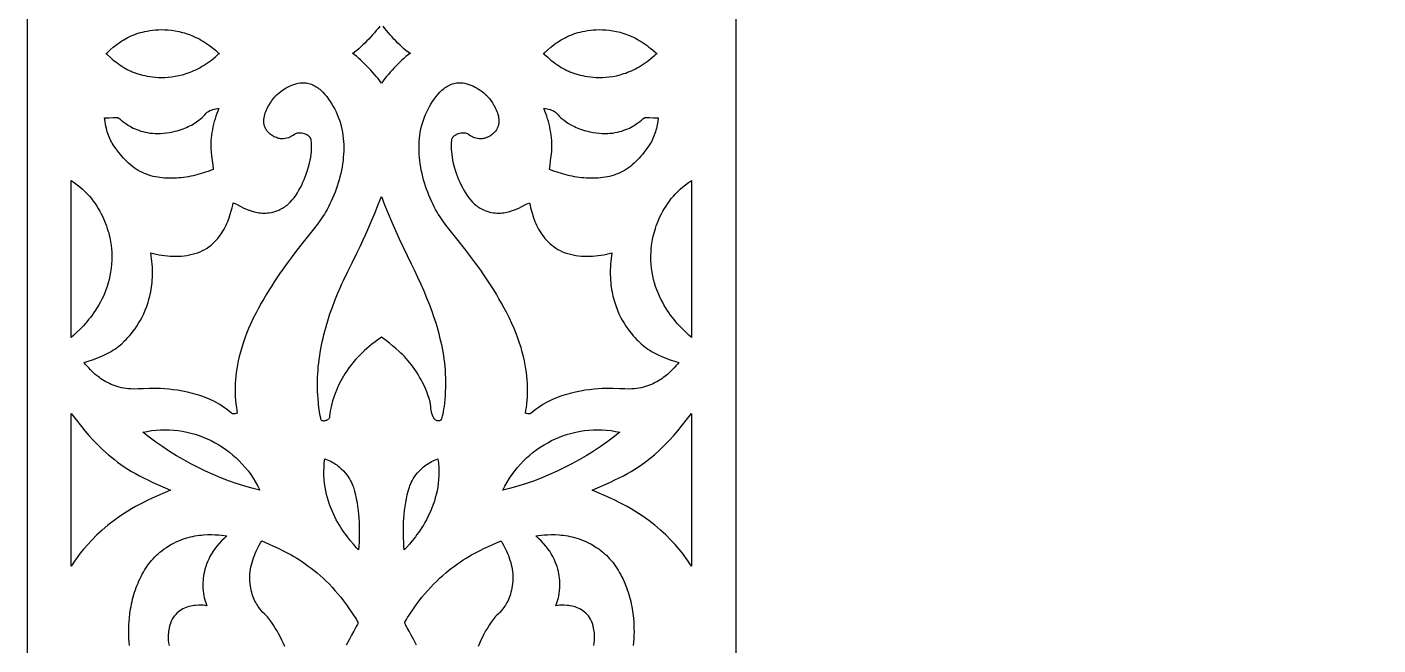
# Model space of a CAD drawing. Extents: x -375 to 375, y -1025 to 1025.
# Drawn here: x -270 to -117.5, y -66.8 to 3 of the extents above; entities that cross this region are included whole.
import ezdxf

# ---------------------------------------------------------------- set-up
doc = ezdxf.new("R2010")
doc.units = 0
doc.layers.add('LAYER_1', color=18, linetype='CONTINUOUS')
doc.layers.add('LAYER_2', color=174, linetype='CONTINUOUS')

msp = doc.modelspace()

# ---------------------------------------------------------------- linework, layer by layer
at = {"layer": 'LAYER_1'}
for points in [[(-230.19, 3.08), (-230.38, 2.83), (-230.58, 2.59), (-230.78, 2.35), (-230.99, 2.11), (-231.2, 1.87), (-231.42, 1.64), (-231.64, 1.42), (-231.86, 1.19), (-232.08, 0.98), (-232.31, 0.76), (-232.55, 0.55), (-232.78, 0.35), (-233.02, 0.14), (-233.27, -0.05)], [(-226.73, -0.05), (-226.98, 0.14), (-227.22, 0.35), (-227.45, 0.55), (-227.69, 0.76), (-227.91, 0.98), (-228.14, 1.19), (-228.36, 1.42), (-228.58, 1.64), (-228.8, 1.87), (-229.01, 2.11), (-229.21, 2.35), (-229.42, 2.59), (-229.62, 2.83), (-229.81, 3.08)], [(-261.12, -0.05), (-260.97, 0.09), (-260.62, 0.41), (-260.26, 0.73), (-259.88, 1.02), (-259.69, 1.16), (-259.49, 1.3), (-259.3, 1.43), (-259.09, 1.56), (-258.89, 1.68), (-258.68, 1.79), (-258.47, 1.9), (-258.26, 2), (-258.14, 2.05), (-257.92, 2.13), (-257.6, 2.25), (-257.19, 2.37), (-256.95, 2.43), (-256.7, 2.49), (-256.42, 2.54), (-256.13, 2.59), (-255.82, 2.63), (-255.5, 2.67), (-255.16, 2.69), (-254.81, 2.7), (-254.44, 2.69), (-254.06, 2.67), (-253.68, 2.63), (-253.28, 2.57), (-252.87, 2.49), (-252.45, 2.39), (-252.24, 2.33), (-252.03, 2.27), (-251.82, 2.19), (-251.6, 2.11), (-251.39, 2.03), (-251.17, 1.93), (-250.95, 1.83), (-250.73, 1.73), (-250.51, 1.61), (-250.29, 1.48), (-250.07, 1.35), (-249.85, 1.21), (-249.63, 1.06), (-249.41, 0.9), (-249.19, 0.74), (-248.96, 0.56), (-248.74, 0.37), (-248.52, 0.18), (-248.3, -0.03), (-248.28, -0.05)], [(-211.72, -0.05), (-211.58, 0.09), (-211.22, 0.41), (-210.86, 0.73), (-210.48, 1.02), (-210.29, 1.16), (-210.09, 1.3), (-209.89, 1.43), (-209.69, 1.56), (-209.48, 1.68), (-209.27, 1.79), (-209.06, 1.9), (-208.85, 2), (-208.73, 2.05), (-208.51, 2.13), (-208.19, 2.25), (-207.78, 2.37), (-207.55, 2.43), (-207.29, 2.49), (-207.02, 2.54), (-206.72, 2.59), (-206.41, 2.64), (-206.09, 2.67), (-205.75, 2.69), (-205.4, 2.7), (-205.03, 2.69), (-204.65, 2.67), (-204.27, 2.64), (-203.87, 2.58), (-203.46, 2.5), (-203.05, 2.4), (-202.84, 2.34), (-202.63, 2.27), (-202.41, 2.2), (-202.2, 2.12), (-201.98, 2.03), (-201.77, 1.94), (-201.55, 1.84), (-201.33, 1.73), (-201.11, 1.61), (-200.89, 1.49), (-200.67, 1.35), (-200.45, 1.21), (-200.23, 1.06), (-200.01, 0.91), (-199.79, 0.74), (-199.57, 0.56), (-199.35, 0.37), (-199.13, 0.18), (-198.91, -0.03), (-198.88, -0.05)], [(-261.12, 0.05), (-260.97, -0.09), (-260.62, -0.41), (-260.26, -0.73), (-259.88, -1.02), (-259.69, -1.16), (-259.49, -1.3), (-259.3, -1.43), (-259.09, -1.56), (-258.89, -1.68), (-258.68, -1.79), (-258.47, -1.9), (-258.26, -2), (-258.14, -2.05), (-257.92, -2.13), (-257.6, -2.25), (-257.19, -2.37), (-256.95, -2.43), (-256.7, -2.49), (-256.42, -2.54), (-256.13, -2.59), (-255.82, -2.63), (-255.5, -2.67), (-255.16, -2.69), (-254.81, -2.7), (-254.44, -2.69), (-254.06, -2.67), (-253.68, -2.63), (-253.28, -2.57), (-252.87, -2.49), (-252.45, -2.39), (-252.24, -2.33), (-252.03, -2.27), (-251.82, -2.19), (-251.6, -2.11), (-251.39, -2.03), (-251.17, -1.93), (-250.95, -1.83), (-250.73, -1.73), (-250.51, -1.61), (-250.29, -1.48), (-250.07, -1.35), (-249.85, -1.21), (-249.63, -1.06), (-249.41, -0.9), (-249.19, -0.74), (-248.96, -0.56), (-248.74, -0.37), (-248.52, -0.18), (-248.3, 0.03), (-248.28, 0.05)], [(-226.73, 0.05), (-226.98, -0.14), (-227.22, -0.35), (-227.45, -0.55), (-227.69, -0.76), (-227.91, -0.98), (-228.14, -1.19), (-228.36, -1.42), (-228.58, -1.64), (-228.8, -1.87), (-229.01, -2.11), (-229.21, -2.35), (-229.42, -2.59), (-229.62, -2.83), (-229.81, -3.08), (-230, -3.33), (-230.19, -3.08), (-230.38, -2.83), (-230.58, -2.59), (-230.78, -2.35), (-230.99, -2.11), (-231.2, -1.87), (-231.42, -1.64), (-231.64, -1.42), (-231.86, -1.19), (-232.08, -0.98), (-232.31, -0.76), (-232.55, -0.55), (-232.78, -0.35), (-233.02, -0.14), (-233.27, 0.05)], [(-211.72, 0.05), (-211.58, -0.09), (-211.22, -0.41), (-210.86, -0.73), (-210.48, -1.02), (-210.29, -1.16), (-210.09, -1.3), (-209.89, -1.43), (-209.69, -1.56), (-209.48, -1.68), (-209.27, -1.79), (-209.06, -1.9), (-208.85, -2), (-208.73, -2.05), (-208.51, -2.13), (-208.19, -2.25), (-207.78, -2.37), (-207.55, -2.43), (-207.29, -2.49), (-207.02, -2.54), (-206.72, -2.59), (-206.41, -2.64), (-206.09, -2.67), (-205.75, -2.69), (-205.4, -2.7), (-205.03, -2.69), (-204.65, -2.67), (-204.27, -2.64), (-203.87, -2.58), (-203.46, -2.5), (-203.05, -2.4), (-202.84, -2.34), (-202.63, -2.27), (-202.41, -2.2), (-202.2, -2.12), (-201.98, -2.03), (-201.77, -1.94), (-201.55, -1.84), (-201.33, -1.73), (-201.11, -1.61), (-200.89, -1.49), (-200.67, -1.35), (-200.45, -1.21), (-200.23, -1.06), (-200.01, -0.91), (-199.79, -0.74), (-199.57, -0.56), (-199.35, -0.37), (-199.13, -0.18), (-198.91, 0.03), (-198.88, 0.05)], [(-258.43, -66.87), (-258.47, -66.48), (-258.49, -66.09), (-258.51, -65.71), (-258.52, -65.32), (-258.51, -64.93), (-258.5, -64.55), (-258.48, -64.16), (-258.45, -63.78), (-258.39, -63.25), (-258.35, -62.99), (-258.31, -62.72), (-258.26, -62.45), (-258.2, -62.18), (-258.14, -61.91), (-258.08, -61.65), (-258.01, -61.38), (-257.93, -61.11), (-257.85, -60.85), (-257.76, -60.59), (-257.67, -60.33), (-257.57, -60.07), (-257.47, -59.81), (-257.36, -59.56), (-257.24, -59.31), (-257.12, -59.06), (-256.99, -58.82), (-256.86, -58.58), (-256.72, -58.35), (-256.57, -58.12), (-256.42, -57.9), (-256.27, -57.68), (-256.11, -57.47), (-255.94, -57.26), (-255.76, -57.06), (-255.58, -56.87), (-255.4, -56.68), (-255.2, -56.5), (-255.01, -56.33), (-254.8, -56.17), (-254.53, -55.96), (-254.25, -55.78), (-253.98, -55.6), (-253.7, -55.44), (-253.43, -55.3), (-253.16, -55.16), (-252.88, -55.04), (-252.61, -54.93), (-252.34, -54.83), (-252.08, -54.74), (-251.81, -54.67), (-251.55, -54.6), (-251.29, -54.54), (-251.04, -54.49), (-250.78, -54.45), (-250.54, -54.41), (-250.29, -54.39), (-250.06, -54.37), (-249.59, -54.34), (-249.16, -54.34), (-248.75, -54.36), (-248.37, -54.38), (-248.02, -54.42), (-247.43, -54.49), (-247.75, -54.78), (-248.05, -55.06), (-248.32, -55.35), (-248.57, -55.65), (-248.79, -55.94), (-249, -56.23), (-249.18, -56.53), (-249.35, -56.82), (-249.49, -57.11), (-249.62, -57.4), (-249.73, -57.68), (-249.83, -57.96), (-249.91, -58.24), (-249.98, -58.51), (-250.03, -58.77), (-250.08, -59.03), (-250.11, -59.27), (-250.13, -59.51), (-250.14, -59.74), (-250.15, -59.96), (-250.15, -60.17), (-250.14, -60.36), (-250.12, -60.71), (-250.08, -61.01), (-250.04, -61.24), (-249.99, -61.49), (-249.93, -61.71), (-249.86, -61.93), (-249.71, -62.37), (-249.92, -62.35), (-250.12, -62.33), (-250.36, -62.32), (-250.65, -62.32), (-250.97, -62.34), (-251.14, -62.36), (-251.32, -62.39), (-251.5, -62.42), (-251.68, -62.46), (-251.86, -62.51), (-252.04, -62.58), (-252.22, -62.65), (-252.4, -62.73), (-252.58, -62.83), (-252.75, -62.94), (-252.91, -63.06), (-253.07, -63.2), (-253.22, -63.35), (-253.37, -63.52), (-253.5, -63.7), (-253.62, -63.9), (-253.72, -64.13), (-253.82, -64.37), (-253.9, -64.63), (-253.96, -64.91), (-253.99, -65.09), (-254.02, -65.27), (-254.04, -65.44), (-254.05, -65.61), (-254.06, -65.78), (-254.06, -65.95), (-254.05, -66.26), (-254.02, -66.57), (-253.97, -66.86)], [(-206.03, -66.86), (-205.98, -66.57), (-205.95, -66.26), (-205.94, -65.95), (-205.94, -65.78), (-205.95, -65.61), (-205.96, -65.44), (-205.98, -65.27), (-206.01, -65.09), (-206.04, -64.91), (-206.1, -64.63), (-206.18, -64.37), (-206.27, -64.13), (-206.38, -63.9), (-206.5, -63.7), (-206.63, -63.52), (-206.78, -63.35), (-206.93, -63.2), (-207.09, -63.06), (-207.25, -62.94), (-207.42, -62.83), (-207.6, -62.73), (-207.78, -62.65), (-207.96, -62.58), (-208.14, -62.51), (-208.32, -62.46), (-208.5, -62.42), (-208.68, -62.39), (-208.86, -62.36), (-209.03, -62.34), (-209.35, -62.32), (-209.64, -62.32), (-209.88, -62.33), (-210.08, -62.35), (-210.29, -62.37), (-210.14, -61.93), (-210.07, -61.71), (-210.01, -61.49), (-209.95, -61.24), (-209.92, -61.01), (-209.88, -60.71), (-209.86, -60.36), (-209.85, -60.17), (-209.85, -59.96), (-209.86, -59.74), (-209.87, -59.51), (-209.89, -59.27), (-209.92, -59.03), (-209.97, -58.77), (-210.02, -58.51), (-210.09, -58.24), (-210.17, -57.96), (-210.27, -57.68), (-210.38, -57.4), (-210.51, -57.11), (-210.65, -56.82), (-210.82, -56.53), (-211, -56.23), (-211.2, -55.94), (-211.43, -55.65), (-211.68, -55.35), (-211.95, -55.06), (-212.25, -54.78), (-212.57, -54.49), (-211.98, -54.42), (-211.63, -54.38), (-211.25, -54.36), (-210.84, -54.34), (-210.4, -54.34), (-209.94, -54.37), (-209.71, -54.39), (-209.46, -54.41), (-209.22, -54.45), (-208.96, -54.49), (-208.71, -54.54), (-208.45, -54.6), (-208.19, -54.67), (-207.92, -54.74), (-207.66, -54.83), (-207.39, -54.93), (-207.11, -55.04), (-206.84, -55.16), (-206.57, -55.3), (-206.29, -55.44), (-206.02, -55.6), (-205.75, -55.78), (-205.47, -55.96), (-205.2, -56.17), (-204.99, -56.33), (-204.8, -56.5), (-204.6, -56.68), (-204.42, -56.87), (-204.24, -57.06), (-204.06, -57.26), (-203.89, -57.47), (-203.73, -57.68), (-203.58, -57.9), (-203.42, -58.12), (-203.28, -58.35), (-203.14, -58.58), (-203.01, -58.82), (-202.88, -59.06), (-202.76, -59.31), (-202.64, -59.56), (-202.53, -59.81), (-202.43, -60.07), (-202.33, -60.33), (-202.24, -60.59), (-202.15, -60.85), (-202.07, -61.11), (-201.99, -61.38), (-201.92, -61.65), (-201.85, -61.91), (-201.79, -62.18), (-201.74, -62.45), (-201.69, -62.72), (-201.65, -62.99), (-201.61, -63.25), (-201.55, -63.78), (-201.52, -64.16), (-201.5, -64.55), (-201.49, -64.93), (-201.48, -65.32), (-201.49, -65.71), (-201.51, -66.09), (-201.53, -66.48), (-201.57, -66.87)], [(-240.91, -66.99), (-241.06, -66.63), (-241.22, -66.27), (-241.4, -65.92), (-241.58, -65.58), (-241.77, -65.23), (-241.97, -64.9), (-242.17, -64.57), (-242.39, -64.25), (-242.61, -63.93), (-242.85, -63.62), (-242.89, -63.59), (-242.97, -63.52), (-243.21, -63.3), (-243.37, -63.14), (-243.54, -62.95), (-243.72, -62.73), (-243.91, -62.47), (-244, -62.33), (-244.09, -62.18), (-244.18, -62.02), (-244.27, -61.85), (-244.35, -61.67), (-244.43, -61.48), (-244.5, -61.28), (-244.57, -61.08), (-244.63, -60.86), (-244.69, -60.63), (-244.74, -60.39), (-244.78, -60.14), (-244.81, -59.88), (-244.83, -59.61), (-244.84, -59.33), (-244.84, -59.04), (-244.83, -58.78), (-244.8, -58.52), (-244.77, -58.25), (-244.72, -57.99), (-244.66, -57.74), (-244.6, -57.48), (-244.52, -57.22), (-244.44, -56.97), (-244.34, -56.72), (-244.24, -56.47), (-244.13, -56.23), (-244.02, -55.99), (-243.9, -55.75), (-243.78, -55.52), (-243.65, -55.29), (-243.51, -55.06), (-242.66, -55.42), (-242.17, -55.64), (-241.64, -55.88), (-241.08, -56.16), (-240.49, -56.47), (-240.19, -56.64), (-239.88, -56.82), (-239.56, -57.01), (-239.24, -57.21), (-238.92, -57.43), (-238.59, -57.65), (-238.26, -57.89), (-237.93, -58.14), (-237.59, -58.4), (-237.26, -58.67), (-236.92, -58.96), (-236.58, -59.27), (-236.24, -59.59), (-235.91, -59.92), (-235.57, -60.27), (-235.24, -60.64), (-234.91, -61.02), (-234.58, -61.42), (-234.26, -61.83), (-233.93, -62.27), (-233.62, -62.71), (-233.36, -63.1), (-233.14, -63.43), (-232.96, -63.72), (-232.82, -63.95), (-232.72, -64.13), (-232.66, -64.24), (-232.64, -64.3), (-232.65, -64.35), (-232.67, -64.42), (-232.71, -64.51), (-232.77, -64.62), (-232.92, -64.89), (-233.12, -65.25), (-233.36, -65.69), (-233.65, -66.21), (-233.96, -66.82)], [(-226.04, -66.82), (-226.35, -66.21), (-226.63, -65.69), (-226.88, -65.25), (-227.08, -64.89), (-227.23, -64.62), (-227.29, -64.51), (-227.32, -64.42), (-227.35, -64.35), (-227.36, -64.3), (-227.34, -64.24), (-227.28, -64.13), (-227.18, -63.95), (-227.04, -63.72), (-226.86, -63.43), (-226.64, -63.1), (-226.38, -62.71), (-226.07, -62.27), (-225.74, -61.83), (-225.42, -61.42), (-225.09, -61.02), (-224.76, -60.64), (-224.43, -60.27), (-224.09, -59.92), (-223.75, -59.59), (-223.42, -59.27), (-223.08, -58.96), (-222.74, -58.67), (-222.41, -58.4), (-222.07, -58.14), (-221.74, -57.89), (-221.41, -57.65), (-221.08, -57.43), (-220.76, -57.21), (-220.44, -57.01), (-220.12, -56.82), (-219.81, -56.64), (-219.51, -56.47), (-218.92, -56.16), (-218.36, -55.88), (-217.83, -55.64), (-217.34, -55.42), (-216.49, -55.06), (-216.35, -55.29), (-216.22, -55.52), (-216.1, -55.75), (-215.98, -55.99), (-215.86, -56.23), (-215.76, -56.47), (-215.66, -56.72), (-215.56, -56.97), (-215.48, -57.22), (-215.4, -57.48), (-215.34, -57.74), (-215.28, -57.99), (-215.23, -58.25), (-215.2, -58.52), (-215.17, -58.78), (-215.16, -59.04), (-215.16, -59.33), (-215.17, -59.61), (-215.19, -59.88), (-215.22, -60.14), (-215.26, -60.39), (-215.31, -60.63), (-215.37, -60.86), (-215.43, -61.08), (-215.5, -61.28), (-215.57, -61.48), (-215.65, -61.67), (-215.73, -61.85), (-215.82, -62.02), (-215.91, -62.18), (-216, -62.33), (-216.09, -62.47), (-216.28, -62.73), (-216.46, -62.95), (-216.63, -63.14), (-216.79, -63.3), (-217.03, -63.52), (-217.11, -63.59), (-217.15, -63.62), (-217.39, -63.93), (-217.61, -64.25), (-217.83, -64.57), (-218.03, -64.9), (-218.23, -65.23), (-218.42, -65.58), (-218.6, -65.92), (-218.78, -66.27), (-218.94, -66.63), (-219.09, -66.99)]]:
    msp.add_lwpolyline(points, dxfattribs=at)
for points in [[(-246.73, -40.7), (-246.79, -40.69), (-246.84, -40.67), (-246.91, -40.62), (-247.13, -40.44), (-247.48, -40.17), (-247.7, -40.01), (-247.96, -39.84), (-248.24, -39.65), (-248.57, -39.47), (-248.93, -39.28), (-249.33, -39.09), (-249.77, -38.9), (-250.25, -38.72), (-250.5, -38.63), (-250.76, -38.55), (-251.04, -38.47), (-251.33, -38.39), (-251.9, -38.25), (-252.46, -38.13), (-253, -38.04), (-253.51, -37.97), (-254.01, -37.91), (-254.49, -37.88), (-254.94, -37.85), (-255.37, -37.84), (-255.78, -37.84), (-256.17, -37.84), (-256.87, -37.87), (-257.48, -37.89), (-257.99, -37.9), (-258.27, -37.89), (-258.55, -37.87), (-258.82, -37.84), (-259.08, -37.8), (-259.33, -37.75), (-259.58, -37.69), (-259.81, -37.62), (-260.05, -37.54), (-260.27, -37.46), (-260.49, -37.37), (-260.7, -37.28), (-260.9, -37.17), (-261.1, -37.07), (-261.29, -36.96), (-261.48, -36.84), (-261.65, -36.73), (-261.82, -36.61), (-261.98, -36.49), (-262.29, -36.24), (-262.57, -35.99), (-262.82, -35.74), (-263.04, -35.51), (-263.24, -35.28), (-263.42, -35.07), (-263.56, -34.89), (-263.08, -34.74), (-262.6, -34.59), (-262.12, -34.42), (-261.65, -34.23), (-261.41, -34.12), (-261.18, -34.01), (-260.96, -33.9), (-260.73, -33.78), (-260.51, -33.66), (-260.3, -33.52), (-260.09, -33.39), (-259.88, -33.24), (-259.77, -33.16), (-259.58, -33.01), (-259.31, -32.78), (-258.98, -32.47), (-258.8, -32.29), (-258.62, -32.09), (-258.42, -31.87), (-258.22, -31.63), (-258.01, -31.37), (-257.81, -31.09), (-257.6, -30.79), (-257.4, -30.47), (-257.2, -30.13), (-257.01, -29.77), (-256.82, -29.39), (-256.65, -28.98), (-256.49, -28.56), (-256.34, -28.12), (-256.27, -27.89), (-256.2, -27.65), (-256.14, -27.41), (-256.09, -27.17), (-256.04, -26.92), (-255.99, -26.66), (-255.95, -26.4), (-255.92, -26.13), (-255.89, -25.86), (-255.87, -25.58), (-255.85, -25.3), (-255.84, -25.01), (-255.84, -24.72), (-255.84, -24.42), (-255.85, -24.12), (-255.87, -23.81), (-255.9, -23.49), (-255.93, -23.17), (-255.97, -22.84), (-256.02, -22.51), (-255.72, -22.59), (-255.41, -22.66), (-255.1, -22.72), (-254.79, -22.77), (-254.48, -22.82), (-254.16, -22.85), (-253.85, -22.88), (-253.53, -22.9), (-253.21, -22.9), (-252.9, -22.9), (-252.58, -22.88), (-252.27, -22.85), (-251.96, -22.81), (-251.65, -22.75), (-251.35, -22.68), (-251.05, -22.6), (-250.75, -22.5), (-250.46, -22.38), (-250.19, -22.26), (-249.93, -22.12), (-249.68, -21.97), (-249.45, -21.8), (-249.23, -21.64), (-249.02, -21.46), (-248.82, -21.27), (-248.64, -21.08), (-248.47, -20.88), (-248.3, -20.68), (-248.15, -20.47), (-248.01, -20.26), (-247.88, -20.05), (-247.75, -19.83), (-247.64, -19.62), (-247.53, -19.4), (-247.43, -19.19), (-247.34, -18.97), (-247.26, -18.76), (-247.18, -18.56), (-247.05, -18.16), (-246.94, -17.78), (-246.85, -17.43), (-246.78, -17.12), (-246.72, -16.85), (-246.54, -16.93), (-246.34, -17.03), (-245.87, -17.28), (-245.61, -17.41), (-245.32, -17.54), (-245.02, -17.66), (-244.7, -17.78), (-244.36, -17.87), (-244.18, -17.92), (-244, -17.95), (-243.82, -17.98), (-243.63, -18), (-243.44, -18.02), (-243.25, -18.02), (-243.05, -18.02), (-242.85, -18.01), (-242.65, -17.98), (-242.44, -17.95), (-242.24, -17.9), (-242.02, -17.85), (-241.81, -17.77), (-241.59, -17.69), (-241.45, -17.63), (-241.31, -17.55), (-241.17, -17.48), (-241.04, -17.39), (-240.9, -17.3), (-240.78, -17.21), (-240.65, -17.11), (-240.53, -17.01), (-240.41, -16.9), (-240.29, -16.78), (-240.07, -16.54), (-239.86, -16.29), (-239.66, -16.02), (-239.48, -15.74), (-239.3, -15.45), (-239.14, -15.15), (-238.99, -14.85), (-238.85, -14.54), (-238.71, -14.23), (-238.59, -13.93), (-238.48, -13.62), (-238.34, -13.19), (-238.22, -12.78), (-238.12, -12.4), (-238.04, -12.03), (-237.98, -11.7), (-237.94, -11.38), (-237.9, -11.09), (-237.88, -10.83), (-237.87, -10.59), (-237.87, -10.38), (-237.88, -10.2), (-237.89, -10.04), (-237.91, -9.82), (-237.93, -9.71), (-237.95, -9.65), (-237.97, -9.6), (-238.04, -9.5), (-238.12, -9.4), (-238.21, -9.31), (-238.31, -9.24), (-238.43, -9.17), (-238.55, -9.12), (-238.68, -9.07), (-238.82, -9.03), (-238.96, -9.01), (-239.1, -8.99), (-239.24, -8.98), (-239.37, -8.99), (-239.5, -9.01), (-239.63, -9.04), (-239.74, -9.08), (-239.82, -9.13), (-239.97, -9.24), (-240.08, -9.31), (-240.2, -9.38), (-240.34, -9.45), (-240.5, -9.51), (-240.67, -9.57), (-240.86, -9.61), (-241.06, -9.63), (-241.16, -9.63), (-241.27, -9.63), (-241.38, -9.62), (-241.49, -9.6), (-241.61, -9.58), (-241.73, -9.54), (-241.85, -9.5), (-241.97, -9.45), (-242.1, -9.39), (-242.22, -9.32), (-242.34, -9.25), (-242.44, -9.18), (-242.54, -9.11), (-242.63, -9.03), (-242.71, -8.96), (-242.79, -8.88), (-242.86, -8.8), (-242.92, -8.72), (-242.98, -8.63), (-243.04, -8.55), (-243.08, -8.46), (-243.12, -8.37), (-243.16, -8.28), (-243.19, -8.19), (-243.23, -8.01), (-243.26, -7.83), (-243.27, -7.64), (-243.26, -7.45), (-243.24, -7.27), (-243.21, -7.08), (-243.16, -6.9), (-243.1, -6.71), (-243.04, -6.53), (-242.96, -6.36), (-242.88, -6.19), (-242.8, -6.02), (-242.71, -5.86), (-242.53, -5.57), (-242.35, -5.31), (-242.19, -5.09), (-242.06, -4.92), (-241.96, -4.81), (-241.91, -4.75), (-241.73, -4.6), (-241.55, -4.45), (-241.36, -4.3), (-241.16, -4.15), (-240.96, -4.02), (-240.75, -3.89), (-240.53, -3.77), (-240.31, -3.66), (-240.09, -3.56), (-239.87, -3.48), (-239.64, -3.41), (-239.41, -3.36), (-239.18, -3.32), (-238.95, -3.3), (-238.72, -3.3), (-238.49, -3.32), (-238.33, -3.35), (-238.19, -3.38), (-238.04, -3.42), (-237.9, -3.47), (-237.75, -3.53), (-237.62, -3.6), (-237.48, -3.67), (-237.35, -3.76), (-237.22, -3.84), (-237.09, -3.94), (-236.96, -4.04), (-236.84, -4.14), (-236.72, -4.25), (-236.61, -4.37), (-236.38, -4.61), (-236.17, -4.87), (-235.97, -5.14), (-235.77, -5.42), (-235.59, -5.71), (-235.43, -6), (-235.27, -6.3), (-235.12, -6.59), (-234.99, -6.88), (-234.86, -7.2), (-234.73, -7.52), (-234.63, -7.85), (-234.54, -8.19), (-234.46, -8.53), (-234.39, -8.88), (-234.34, -9.22), (-234.3, -9.58), (-234.27, -9.93), (-234.25, -10.29), (-234.25, -10.65), (-234.25, -11.01), (-234.27, -11.37), (-234.3, -11.74), (-234.33, -12.1), (-234.38, -12.47), (-234.44, -12.83), (-234.51, -13.19), (-234.59, -13.55), (-234.67, -13.91), (-234.77, -14.27), (-234.87, -14.62), (-234.98, -14.97), (-235.1, -15.32), (-235.23, -15.66), (-235.36, -16), (-235.5, -16.34), (-235.65, -16.67), (-235.8, -16.99), (-235.96, -17.31), (-236.12, -17.62), (-236.29, -17.92), (-236.42, -18.13), (-236.56, -18.35), (-236.71, -18.57), (-236.87, -18.8), (-237.22, -19.28), (-237.62, -19.79), (-238.52, -20.92), (-239.53, -22.21), (-240.08, -22.92), (-240.63, -23.67), (-241.21, -24.47), (-241.5, -24.89), (-241.79, -25.33), (-242.09, -25.77), (-242.38, -26.23), (-242.68, -26.71), (-242.97, -27.19), (-243.27, -27.7), (-243.57, -28.21), (-243.86, -28.75), (-244.15, -29.3), (-244.46, -29.89), (-244.73, -30.48), (-244.99, -31.05), (-245.22, -31.62), (-245.42, -32.16), (-245.61, -32.7), (-245.77, -33.22), (-245.91, -33.73), (-246.04, -34.22), (-246.15, -34.7), (-246.24, -35.16), (-246.31, -35.61), (-246.38, -36.04), (-246.43, -36.45), (-246.46, -36.85), (-246.49, -37.23), (-246.5, -37.59), (-246.51, -37.93), (-246.51, -38.26), (-246.5, -38.57), (-246.49, -38.85), (-246.47, -39.12), (-246.42, -39.59), (-246.37, -39.98), (-246.32, -40.29), (-246.27, -40.62), (-246.39, -40.66), (-246.52, -40.69), (-246.66, -40.7)], [(-213.47, -40.69), (-213.61, -40.66), (-213.73, -40.62), (-213.68, -40.29), (-213.63, -39.98), (-213.57, -39.59), (-213.53, -39.12), (-213.51, -38.85), (-213.5, -38.57), (-213.49, -38.26), (-213.49, -37.93), (-213.5, -37.59), (-213.51, -37.23), (-213.54, -36.85), (-213.57, -36.45), (-213.62, -36.04), (-213.68, -35.61), (-213.76, -35.16), (-213.85, -34.7), (-213.96, -34.22), (-214.09, -33.73), (-214.23, -33.22), (-214.39, -32.7), (-214.58, -32.16), (-214.78, -31.62), (-215.01, -31.05), (-215.27, -30.48), (-215.54, -29.89), (-215.85, -29.3), (-216.14, -28.75), (-216.43, -28.21), (-216.73, -27.7), (-217.02, -27.19), (-217.32, -26.71), (-217.62, -26.23), (-217.91, -25.77), (-218.21, -25.33), (-218.5, -24.89), (-218.79, -24.47), (-219.36, -23.67), (-219.92, -22.92), (-220.47, -22.21), (-221.48, -20.92), (-222.38, -19.79), (-222.78, -19.28), (-223.13, -18.8), (-223.29, -18.57), (-223.44, -18.35), (-223.58, -18.13), (-223.71, -17.92), (-223.88, -17.62), (-224.04, -17.31), (-224.2, -16.99), (-224.35, -16.67), (-224.5, -16.34), (-224.64, -16), (-224.77, -15.66), (-224.9, -15.32), (-225.02, -14.97), (-225.13, -14.62), (-225.23, -14.27), (-225.33, -13.91), (-225.41, -13.55), (-225.49, -13.19), (-225.56, -12.83), (-225.62, -12.47), (-225.66, -12.1), (-225.7, -11.74), (-225.73, -11.37), (-225.75, -11.01), (-225.75, -10.65), (-225.75, -10.29), (-225.73, -9.93), (-225.7, -9.58), (-225.66, -9.22), (-225.61, -8.88), (-225.54, -8.53), (-225.46, -8.19), (-225.37, -7.85), (-225.26, -7.52), (-225.14, -7.2), (-225.01, -6.88), (-224.88, -6.59), (-224.73, -6.3), (-224.57, -6), (-224.41, -5.71), (-224.23, -5.42), (-224.03, -5.14), (-223.83, -4.87), (-223.62, -4.61), (-223.39, -4.37), (-223.28, -4.25), (-223.16, -4.14), (-223.04, -4.04), (-222.91, -3.94), (-222.78, -3.84), (-222.65, -3.76), (-222.52, -3.67), (-222.38, -3.6), (-222.25, -3.53), (-222.1, -3.47), (-221.96, -3.42), (-221.81, -3.38), (-221.66, -3.35), (-221.51, -3.32), (-221.28, -3.3), (-221.05, -3.3), (-220.82, -3.32), (-220.59, -3.36), (-220.36, -3.41), (-220.13, -3.48), (-219.91, -3.56), (-219.69, -3.66), (-219.47, -3.77), (-219.25, -3.89), (-219.04, -4.02), (-218.84, -4.15), (-218.64, -4.3), (-218.45, -4.45), (-218.27, -4.6), (-218.09, -4.75), (-218.04, -4.81), (-217.94, -4.92), (-217.81, -5.09), (-217.65, -5.31), (-217.47, -5.57), (-217.29, -5.86), (-217.2, -6.02), (-217.12, -6.19), (-217.04, -6.36), (-216.96, -6.53), (-216.9, -6.71), (-216.84, -6.9), (-216.79, -7.08), (-216.76, -7.27), (-216.74, -7.45), (-216.73, -7.64), (-216.74, -7.83), (-216.77, -8.01), (-216.81, -8.19), (-216.84, -8.28), (-216.88, -8.37), (-216.92, -8.46), (-216.96, -8.55), (-217.02, -8.63), (-217.07, -8.72), (-217.14, -8.8), (-217.21, -8.88), (-217.29, -8.96), (-217.37, -9.03), (-217.46, -9.11), (-217.56, -9.18), (-217.66, -9.25), (-217.77, -9.32), (-217.9, -9.39), (-218.03, -9.45), (-218.15, -9.5), (-218.27, -9.54), (-218.39, -9.58), (-218.5, -9.6), (-218.62, -9.62), (-218.73, -9.63), (-218.84, -9.63), (-218.94, -9.63), (-219.14, -9.61), (-219.33, -9.57), (-219.5, -9.51), (-219.66, -9.45), (-219.8, -9.38), (-219.92, -9.31), (-220.03, -9.24), (-220.18, -9.13), (-220.25, -9.08), (-220.37, -9.04), (-220.5, -9.01), (-220.63, -8.99), (-220.76, -8.98), (-220.9, -8.99), (-221.04, -9.01), (-221.18, -9.03), (-221.32, -9.07), (-221.45, -9.12), (-221.57, -9.17), (-221.69, -9.24), (-221.79, -9.31), (-221.88, -9.4), (-221.96, -9.5), (-222.02, -9.6), (-222.05, -9.65), (-222.07, -9.71), (-222.09, -9.82), (-222.11, -10.04), (-222.12, -10.2), (-222.13, -10.38), (-222.13, -10.59), (-222.12, -10.83), (-222.1, -11.09), (-222.06, -11.38), (-222.02, -11.7), (-221.96, -12.03), (-221.88, -12.4), (-221.78, -12.78), (-221.66, -13.19), (-221.52, -13.62), (-221.41, -13.93), (-221.29, -14.23), (-221.15, -14.54), (-221.01, -14.85), (-220.86, -15.15), (-220.7, -15.45), (-220.52, -15.74), (-220.33, -16.02), (-220.14, -16.29), (-219.93, -16.54), (-219.7, -16.78), (-219.59, -16.9), (-219.47, -17.01), (-219.35, -17.11), (-219.22, -17.21), (-219.1, -17.3), (-218.96, -17.39), (-218.83, -17.48), (-218.69, -17.55), (-218.55, -17.63), (-218.41, -17.69), (-218.19, -17.77), (-217.98, -17.85), (-217.76, -17.9), (-217.56, -17.95), (-217.35, -17.98), (-217.15, -18.01), (-216.95, -18.02), (-216.75, -18.02), (-216.56, -18.02), (-216.37, -18), (-216.18, -17.98), (-216, -17.95), (-215.82, -17.92), (-215.64, -17.87), (-215.3, -17.78), (-214.98, -17.66), (-214.68, -17.54), (-214.39, -17.41), (-214.13, -17.28), (-213.66, -17.03), (-213.46, -16.93), (-213.28, -16.85), (-213.22, -17.12), (-213.15, -17.43), (-213.06, -17.78), (-212.95, -18.16), (-212.82, -18.56), (-212.74, -18.76), (-212.66, -18.97), (-212.57, -19.19), (-212.47, -19.4), (-212.36, -19.62), (-212.25, -19.83), (-212.12, -20.05), (-211.99, -20.26), (-211.85, -20.47), (-211.7, -20.68), (-211.53, -20.88), (-211.36, -21.08), (-211.17, -21.27), (-210.98, -21.46), (-210.77, -21.64), (-210.55, -21.8), (-210.32, -21.97), (-210.07, -22.12), (-209.81, -22.26), (-209.54, -22.38), (-209.25, -22.5), (-208.95, -22.6), (-208.65, -22.68), (-208.35, -22.75), (-208.04, -22.81), (-207.73, -22.85), (-207.42, -22.88), (-207.1, -22.9), (-206.79, -22.9), (-206.47, -22.9), (-206.15, -22.88), (-205.84, -22.85), (-205.52, -22.82), (-205.21, -22.77), (-204.9, -22.72), (-204.59, -22.66), (-204.28, -22.59), (-203.98, -22.51), (-204.03, -22.84), (-204.07, -23.17), (-204.1, -23.49), (-204.13, -23.81), (-204.15, -24.12), (-204.16, -24.42), (-204.16, -24.72), (-204.16, -25.01), (-204.15, -25.3), (-204.13, -25.58), (-204.11, -25.86), (-204.08, -26.13), (-204.05, -26.4), (-204.01, -26.66), (-203.96, -26.92), (-203.91, -27.17), (-203.86, -27.41), (-203.8, -27.65), (-203.73, -27.89), (-203.66, -28.12), (-203.51, -28.56), (-203.35, -28.98), (-203.18, -29.39), (-202.99, -29.77), (-202.8, -30.13), (-202.6, -30.47), (-202.4, -30.79), (-202.19, -31.09), (-201.99, -31.37), (-201.78, -31.63), (-201.58, -31.87), (-201.38, -32.09), (-201.2, -32.29), (-201.01, -32.47), (-200.69, -32.78), (-200.42, -33.01), (-200.22, -33.16), (-200.12, -33.24), (-199.91, -33.39), (-199.7, -33.52), (-199.49, -33.66), (-199.27, -33.78), (-199.04, -33.9), (-198.82, -34.01), (-198.59, -34.12), (-198.35, -34.23), (-197.88, -34.42), (-197.4, -34.59), (-196.92, -34.74), (-196.44, -34.89), (-196.58, -35.07), (-196.76, -35.28), (-196.96, -35.51), (-197.18, -35.74), (-197.43, -35.99), (-197.71, -36.24), (-198.02, -36.49), (-198.18, -36.61), (-198.35, -36.73), (-198.52, -36.84), (-198.71, -36.96), (-198.9, -37.07), (-199.09, -37.17), (-199.3, -37.28), (-199.51, -37.37), (-199.73, -37.46), (-199.95, -37.54), (-200.18, -37.62), (-200.42, -37.69), (-200.67, -37.75), (-200.92, -37.8), (-201.18, -37.84), (-201.45, -37.87), (-201.73, -37.89), (-202.01, -37.9), (-202.52, -37.89), (-203.13, -37.87), (-203.83, -37.84), (-204.22, -37.84), (-204.63, -37.84), (-205.06, -37.85), (-205.51, -37.88), (-205.99, -37.91), (-206.49, -37.97), (-207, -38.04), (-207.54, -38.13), (-208.1, -38.25), (-208.67, -38.39), (-208.96, -38.47), (-209.24, -38.55), (-209.5, -38.63), (-209.75, -38.72), (-210.23, -38.9), (-210.67, -39.09), (-211.07, -39.28), (-211.43, -39.47), (-211.76, -39.65), (-212.04, -39.84), (-212.3, -40.01), (-212.52, -40.17), (-212.87, -40.44), (-213.09, -40.62), (-213.16, -40.67), (-213.21, -40.69), (-213.27, -40.7), (-213.34, -40.7)], [(-253.94, -14.09), (-254.2, -14.08), (-254.47, -14.07), (-254.73, -14.05), (-254.99, -14.01), (-255.25, -13.97), (-255.51, -13.93), (-255.76, -13.87), (-256.01, -13.8), (-256.26, -13.73), (-256.51, -13.64), (-256.75, -13.55), (-256.98, -13.44), (-257.21, -13.33), (-257.45, -13.2), (-257.68, -13.06), (-257.9, -12.91), (-258.11, -12.75), (-258.32, -12.57), (-258.53, -12.4), (-258.72, -12.21), (-258.92, -12.01), (-259.1, -11.81), (-259.28, -11.61), (-259.46, -11.4), (-259.63, -11.18), (-259.96, -10.74), (-260.27, -10.3), (-260.38, -10.13), (-260.48, -9.96), (-260.57, -9.78), (-260.65, -9.6), (-260.73, -9.42), (-260.81, -9.23), (-260.87, -9.04), (-260.94, -8.85), (-260.99, -8.66), (-261.04, -8.46), (-261.13, -8.06), (-261.19, -7.67), (-261.24, -7.27), (-260.97, -7.26), (-260.71, -7.25), (-260.28, -7.23), (-260.09, -7.22), (-259.93, -7.23), (-259.79, -7.24), (-259.73, -7.25), (-259.68, -7.27), (-259.62, -7.31), (-259.52, -7.39), (-259.37, -7.52), (-259.19, -7.67), (-258.96, -7.84), (-258.68, -8.03), (-258.53, -8.13), (-258.37, -8.22), (-258.19, -8.32), (-258.01, -8.41), (-257.81, -8.5), (-257.6, -8.59), (-257.38, -8.67), (-257.15, -8.75), (-256.91, -8.82), (-256.66, -8.88), (-256.4, -8.93), (-256.13, -8.98), (-255.84, -9.01), (-255.55, -9.03), (-255.24, -9.03), (-254.92, -9.03), (-254.6, -9.01), (-254.26, -8.97), (-253.91, -8.92), (-253.55, -8.84), (-253.29, -8.78), (-253.05, -8.72), (-252.82, -8.65), (-252.59, -8.58), (-252.38, -8.5), (-252.18, -8.42), (-251.98, -8.34), (-251.8, -8.25), (-251.45, -8.08), (-251.14, -7.9), (-250.87, -7.72), (-250.62, -7.54), (-250.41, -7.37), (-250.22, -7.21), (-250.07, -7.06), (-249.94, -6.93), (-249.76, -6.73), (-249.67, -6.63), (-249.53, -6.53), (-249.37, -6.45), (-249.21, -6.38), (-249.04, -6.32), (-248.87, -6.27), (-248.69, -6.24), (-248.52, -6.22), (-248.34, -6.21), (-248.46, -6.5), (-248.57, -6.79), (-248.67, -7.08), (-248.77, -7.38), (-248.86, -7.68), (-248.94, -7.99), (-249.01, -8.29), (-249.07, -8.6), (-249.13, -8.91), (-249.17, -9.22), (-249.21, -9.53), (-249.24, -9.84), (-249.25, -10.15), (-249.25, -10.46), (-249.25, -10.77), (-249.23, -11.08), (-249.18, -11.58), (-249.11, -12.08), (-249.04, -12.59), (-248.97, -13.09), (-249.46, -13.27), (-249.96, -13.45), (-250.47, -13.6), (-250.99, -13.74), (-251.26, -13.8), (-251.52, -13.86), (-251.79, -13.91), (-252.06, -13.95), (-252.32, -13.99), (-252.59, -14.03), (-252.86, -14.05), (-253.13, -14.07), (-253.4, -14.09), (-253.67, -14.09)], [(-206.6, -14.09), (-206.87, -14.07), (-207.14, -14.05), (-207.41, -14.03), (-207.68, -13.99), (-207.94, -13.95), (-208.21, -13.91), (-208.48, -13.86), (-208.74, -13.8), (-209.01, -13.74), (-209.53, -13.6), (-210.04, -13.45), (-210.54, -13.27), (-211.03, -13.09), (-210.96, -12.59), (-210.89, -12.08), (-210.82, -11.58), (-210.77, -11.08), (-210.75, -10.77), (-210.74, -10.46), (-210.75, -10.15), (-210.76, -9.84), (-210.79, -9.53), (-210.83, -9.22), (-210.87, -8.91), (-210.93, -8.6), (-210.99, -8.29), (-211.06, -7.99), (-211.14, -7.68), (-211.23, -7.38), (-211.33, -7.08), (-211.43, -6.79), (-211.54, -6.5), (-211.65, -6.21), (-211.48, -6.22), (-211.3, -6.24), (-211.13, -6.27), (-210.96, -6.32), (-210.79, -6.38), (-210.63, -6.45), (-210.47, -6.53), (-210.33, -6.63), (-210.24, -6.73), (-210.06, -6.93), (-209.93, -7.06), (-209.78, -7.21), (-209.59, -7.37), (-209.38, -7.54), (-209.13, -7.72), (-208.86, -7.9), (-208.55, -8.08), (-208.2, -8.25), (-208.02, -8.34), (-207.82, -8.42), (-207.62, -8.5), (-207.41, -8.58), (-207.18, -8.65), (-206.95, -8.72), (-206.71, -8.78), (-206.45, -8.84), (-206.09, -8.92), (-205.74, -8.97), (-205.4, -9.01), (-205.07, -9.03), (-204.76, -9.03), (-204.45, -9.03), (-204.16, -9.01), (-203.87, -8.98), (-203.6, -8.93), (-203.34, -8.88), (-203.09, -8.82), (-202.85, -8.75), (-202.62, -8.67), (-202.4, -8.59), (-202.19, -8.5), (-201.99, -8.41), (-201.81, -8.32), (-201.63, -8.22), (-201.47, -8.13), (-201.32, -8.03), (-201.04, -7.84), (-200.81, -7.67), (-200.62, -7.52), (-200.48, -7.39), (-200.38, -7.31), (-200.32, -7.27), (-200.27, -7.25), (-200.21, -7.24), (-200.07, -7.23), (-199.91, -7.22), (-199.72, -7.23), (-199.29, -7.25), (-199.03, -7.26), (-198.76, -7.27), (-198.81, -7.67), (-198.87, -8.06), (-198.96, -8.46), (-199.01, -8.66), (-199.06, -8.85), (-199.13, -9.04), (-199.19, -9.23), (-199.27, -9.42), (-199.35, -9.6), (-199.43, -9.78), (-199.52, -9.96), (-199.62, -10.13), (-199.73, -10.3), (-200.04, -10.74), (-200.37, -11.18), (-200.54, -11.4), (-200.72, -11.61), (-200.9, -11.81), (-201.08, -12.01), (-201.28, -12.21), (-201.47, -12.4), (-201.68, -12.57), (-201.89, -12.75), (-202.1, -12.91), (-202.32, -13.06), (-202.55, -13.2), (-202.79, -13.33), (-203.02, -13.44), (-203.25, -13.55), (-203.49, -13.64), (-203.74, -13.73), (-203.99, -13.8), (-204.24, -13.87), (-204.49, -13.93), (-204.75, -13.97), (-205.01, -14.01), (-205.27, -14.05), (-205.53, -14.07), (-205.8, -14.08), (-206.06, -14.09), (-206.33, -14.09)], [(-265, -14.34), (-264.66, -14.57), (-264.34, -14.82), (-264.03, -15.07), (-263.74, -15.32), (-263.47, -15.58), (-263.21, -15.85), (-262.96, -16.12), (-262.73, -16.39), (-262.52, -16.67), (-262.32, -16.95), (-262.13, -17.23), (-261.95, -17.52), (-261.78, -17.8), (-261.63, -18.09), (-261.49, -18.37), (-261.36, -18.65), (-261.24, -18.93), (-261.13, -19.21), (-261.03, -19.48), (-260.94, -19.75), (-260.86, -20.01), (-260.78, -20.27), (-260.72, -20.52), (-260.66, -20.77), (-260.61, -21.01), (-260.57, -21.24), (-260.5, -21.67), (-260.46, -22.06), (-260.44, -22.4), (-260.42, -22.88), (-260.43, -23.35), (-260.46, -23.81), (-260.5, -24.25), (-260.56, -24.68), (-260.64, -25.11), (-260.73, -25.52), (-260.84, -25.91), (-260.96, -26.3), (-261.09, -26.68), (-261.23, -27.04), (-261.38, -27.39), (-261.55, -27.73), (-261.72, -28.06), (-261.89, -28.38), (-262.08, -28.69), (-262.26, -28.99), (-262.46, -29.27), (-262.65, -29.54), (-262.85, -29.8), (-263.05, -30.05), (-263.24, -30.29), (-263.44, -30.52), (-263.64, -30.74), (-264.01, -31.14), (-264.37, -31.49), (-264.71, -31.8), (-265, -32.06)], [(-195.29, -31.8), (-195.63, -31.49), (-195.98, -31.14), (-196.36, -30.74), (-196.56, -30.52), (-196.76, -30.29), (-196.95, -30.05), (-197.15, -29.8), (-197.35, -29.54), (-197.54, -29.27), (-197.74, -28.99), (-197.92, -28.69), (-198.11, -28.38), (-198.28, -28.06), (-198.45, -27.73), (-198.62, -27.39), (-198.77, -27.04), (-198.91, -26.68), (-199.04, -26.3), (-199.16, -25.91), (-199.27, -25.52), (-199.36, -25.11), (-199.44, -24.68), (-199.5, -24.25), (-199.54, -23.81), (-199.57, -23.35), (-199.58, -22.88), (-199.56, -22.4), (-199.54, -22.06), (-199.5, -21.67), (-199.43, -21.24), (-199.39, -21.01), (-199.34, -20.77), (-199.28, -20.52), (-199.21, -20.27), (-199.14, -20.01), (-199.06, -19.75), (-198.97, -19.48), (-198.87, -19.21), (-198.76, -18.93), (-198.64, -18.65), (-198.51, -18.37), (-198.37, -18.09), (-198.22, -17.8), (-198.05, -17.52), (-197.87, -17.23), (-197.68, -16.95), (-197.48, -16.67), (-197.27, -16.39), (-197.03, -16.12), (-196.79, -15.85), (-196.53, -15.58), (-196.26, -15.32), (-195.97, -15.07), (-195.66, -14.82), (-195.34, -14.57), (-195, -14.34), (-195, -32.06)], [(-236.55, -41.51), (-236.61, -41.5), (-236.67, -41.48), (-236.72, -41.45), (-236.77, -41.42), (-236.78, -41.4), (-236.8, -41.36), (-236.84, -41.23), (-236.88, -41.03), (-236.93, -40.76), (-236.99, -40.42), (-237.05, -40.01), (-237.1, -39.53), (-237.15, -38.98), (-237.18, -38.58), (-237.2, -38.18), (-237.22, -37.78), (-237.22, -37.38), (-237.21, -36.98), (-237.2, -36.57), (-237.18, -36.17), (-237.15, -35.77), (-237.12, -35.37), (-237.07, -34.96), (-237.02, -34.56), (-236.96, -34.16), (-236.9, -33.76), (-236.83, -33.36), (-236.75, -32.96), (-236.67, -32.56), (-236.58, -32.16), (-236.48, -31.76), (-236.38, -31.37), (-236.28, -30.97), (-236.16, -30.58), (-236.05, -30.19), (-235.8, -29.41), (-235.53, -28.64), (-235.24, -27.89), (-234.94, -27.13), (-234.63, -26.4), (-234.46, -26.02), (-234.27, -25.62), (-233.83, -24.71), (-233.3, -23.66), (-232.72, -22.47), (-232.41, -21.81), (-232.09, -21.12), (-231.75, -20.39), (-231.41, -19.62), (-231.06, -18.81), (-230.71, -17.96), (-230.36, -17.06), (-230, -16.13), (-229.63, -17.1), (-229.24, -18.07), (-228.83, -19.03), (-228.42, -19.98), (-227.99, -20.93), (-227.55, -21.87), (-227.1, -22.81), (-226.64, -23.75), (-226.27, -24.5), (-225.91, -25.26), (-225.56, -26.04), (-225.21, -26.82), (-224.89, -27.6), (-224.57, -28.4), (-224.28, -29.2), (-224.14, -29.6), (-224, -30), (-223.87, -30.41), (-223.75, -30.81), (-223.63, -31.22), (-223.52, -31.63), (-223.42, -32.04), (-223.32, -32.45), (-223.23, -32.86), (-223.15, -33.28), (-223.07, -33.69), (-223, -34.11), (-222.94, -34.52), (-222.89, -34.94), (-222.85, -35.36), (-222.81, -35.78), (-222.79, -36.2), (-222.77, -36.62), (-222.77, -37.18), (-222.77, -37.71), (-222.79, -38.21), (-222.81, -38.68), (-222.84, -39.11), (-222.88, -39.5), (-222.92, -39.87), (-222.97, -40.19), (-223.02, -40.48), (-223.08, -40.74), (-223.13, -40.95), (-223.18, -41.13), (-223.23, -41.28), (-223.27, -41.38), (-223.31, -41.45), (-223.33, -41.47), (-223.34, -41.47), (-223.45, -41.49), (-223.54, -41.5), (-223.63, -41.49), (-223.71, -41.48), (-223.79, -41.45), (-223.86, -41.42), (-223.92, -41.37), (-223.98, -41.32), (-224.04, -41.26), (-224.09, -41.19), (-224.13, -41.11), (-224.17, -41.03), (-224.24, -40.86), (-224.3, -40.67), (-224.34, -40.48), (-224.38, -40.28), (-224.41, -40.09), (-224.43, -39.9), (-224.47, -39.57), (-224.48, -39.44), (-224.5, -39.35), (-224.62, -38.95), (-224.75, -38.57), (-224.88, -38.2), (-225.03, -37.85), (-225.18, -37.5), (-225.34, -37.17), (-225.51, -36.85), (-225.68, -36.54), (-225.86, -36.24), (-226.04, -35.96), (-226.22, -35.68), (-226.41, -35.41), (-226.61, -35.16), (-226.8, -34.92), (-227, -34.68), (-227.19, -34.46), (-227.39, -34.24), (-227.59, -34.04), (-227.79, -33.84), (-227.98, -33.66), (-228.37, -33.31), (-228.74, -33), (-229.09, -32.71), (-229.42, -32.46), (-230, -32.05), (-230.56, -32.46), (-231.11, -32.88), (-231.38, -33.11), (-231.64, -33.33), (-231.9, -33.56), (-232.16, -33.8), (-232.41, -34.04), (-232.66, -34.29), (-232.89, -34.54), (-233.12, -34.8), (-233.34, -35.07), (-233.56, -35.35), (-233.76, -35.63), (-233.95, -35.91), (-234.13, -36.19), (-234.29, -36.46), (-234.44, -36.72), (-234.58, -36.98), (-234.71, -37.23), (-234.83, -37.48), (-234.94, -37.72), (-235.04, -37.96), (-235.22, -38.4), (-235.37, -38.83), (-235.5, -39.22), (-235.59, -39.58), (-235.67, -39.9), (-235.73, -40.2), (-235.77, -40.45), (-235.8, -40.67), (-235.84, -41), (-235.85, -41.09), (-235.86, -41.15), (-235.89, -41.2), (-235.93, -41.25), (-235.98, -41.3), (-236.03, -41.34), (-236.09, -41.38), (-236.15, -41.42), (-236.21, -41.45), (-236.28, -41.47), (-236.35, -41.49), (-236.42, -41.5), (-236.48, -41.51)], [(-265, -40.66), (-264.55, -41.24), (-263.86, -42.14), (-263.46, -42.63), (-263.02, -43.14), (-262.54, -43.67), (-262.01, -44.21), (-261.44, -44.76), (-260.82, -45.32), (-260.14, -45.86), (-259.78, -46.14), (-259.41, -46.41), (-259.02, -46.67), (-258.62, -46.94), (-258.2, -47.2), (-257.77, -47.45), (-257.32, -47.7), (-256.85, -47.94), (-256.37, -48.17), (-255.87, -48.4), (-253.81, -49.32), (-255.87, -50.24), (-256.36, -50.46), (-256.84, -50.7), (-257.31, -50.94), (-257.76, -51.18), (-258.2, -51.43), (-258.62, -51.69), (-259.43, -52.21), (-260.18, -52.75), (-260.87, -53.29), (-261.52, -53.84), (-262.11, -54.38), (-262.65, -54.92), (-263.15, -55.45), (-263.59, -55.96), (-263.99, -56.45), (-264.34, -56.92), (-264.65, -57.36), (-264.91, -57.77), (-265, -57.92)], [(-195.09, -57.77), (-195.35, -57.36), (-195.66, -56.92), (-196.01, -56.45), (-196.41, -55.96), (-196.85, -55.45), (-197.35, -54.92), (-197.89, -54.38), (-198.48, -53.84), (-199.13, -53.29), (-199.82, -52.75), (-200.57, -52.21), (-201.38, -51.69), (-201.8, -51.43), (-202.24, -51.18), (-202.69, -50.94), (-203.16, -50.7), (-203.64, -50.46), (-204.13, -50.24), (-206.19, -49.32), (-204.13, -48.4), (-203.63, -48.17), (-203.15, -47.94), (-202.68, -47.7), (-202.23, -47.45), (-201.8, -47.2), (-201.38, -46.94), (-200.98, -46.67), (-200.59, -46.41), (-200.22, -46.14), (-199.86, -45.86), (-199.18, -45.32), (-198.56, -44.76), (-197.99, -44.21), (-197.46, -43.67), (-196.98, -43.14), (-196.54, -42.63), (-196.14, -42.14), (-195.45, -41.24), (-195, -40.66), (-195, -57.92)], [(-244.62, -49.1), (-245.51, -48.84), (-246.39, -48.55), (-247.27, -48.25), (-248.13, -47.91), (-248.99, -47.56), (-249.84, -47.18), (-250.67, -46.78), (-251.5, -46.36), (-252.31, -45.91), (-253.12, -45.44), (-253.91, -44.95), (-254.68, -44.44), (-255.45, -43.91), (-256.2, -43.35), (-256.93, -42.78), (-256.43, -42.68), (-255.93, -42.6), (-255.43, -42.55), (-254.92, -42.52), (-254.42, -42.5), (-253.93, -42.52), (-253.43, -42.55), (-252.94, -42.6), (-252.46, -42.67), (-251.97, -42.77), (-251.5, -42.88), (-251.03, -43.01), (-250.56, -43.16), (-250.1, -43.33), (-249.65, -43.52), (-249.21, -43.73), (-248.78, -43.96), (-248.36, -44.2), (-247.94, -44.46), (-247.54, -44.74), (-247.14, -45.04), (-246.76, -45.35), (-246.39, -45.68), (-246.04, -46.02), (-245.7, -46.39), (-245.37, -46.76), (-245.05, -47.15), (-244.75, -47.56), (-244.47, -47.98), (-244.2, -48.42), (-243.95, -48.87), (-243.72, -49.33)], [(-216.05, -48.87), (-215.8, -48.42), (-215.53, -47.98), (-215.25, -47.56), (-214.95, -47.15), (-214.63, -46.76), (-214.3, -46.39), (-213.96, -46.02), (-213.6, -45.68), (-213.24, -45.35), (-212.85, -45.04), (-212.46, -44.74), (-212.06, -44.46), (-211.64, -44.2), (-211.22, -43.96), (-210.79, -43.73), (-210.35, -43.52), (-209.9, -43.33), (-209.44, -43.16), (-208.97, -43.01), (-208.5, -42.88), (-208.03, -42.77), (-207.54, -42.67), (-207.06, -42.6), (-206.57, -42.55), (-206.07, -42.52), (-205.57, -42.5), (-205.08, -42.52), (-204.57, -42.55), (-204.07, -42.6), (-203.57, -42.68), (-203.07, -42.78), (-203.8, -43.35), (-204.55, -43.91), (-205.32, -44.44), (-206.09, -44.95), (-206.88, -45.44), (-207.69, -45.91), (-208.5, -46.36), (-209.33, -46.78), (-210.16, -47.18), (-211.01, -47.56), (-211.87, -47.91), (-212.73, -48.25), (-213.61, -48.55), (-214.49, -48.84), (-215.38, -49.1), (-216.28, -49.33)], [(-232.85, -55.78), (-233.16, -55.43), (-233.49, -55.03), (-233.84, -54.58), (-234.02, -54.34), (-234.2, -54.09), (-234.38, -53.83), (-234.56, -53.55), (-234.74, -53.27), (-234.91, -52.97), (-235.09, -52.66), (-235.25, -52.34), (-235.41, -52.01), (-235.57, -51.67), (-235.71, -51.32), (-235.85, -50.95), (-235.98, -50.58), (-236.09, -50.2), (-236.19, -49.8), (-236.28, -49.39), (-236.36, -48.98), (-236.41, -48.55), (-236.46, -48.11), (-236.48, -47.67), (-236.49, -47.21), (-236.47, -46.74), (-236.44, -46.26), (-236.41, -46.02), (-236.38, -45.77), (-236.19, -45.84), (-236.01, -45.92), (-235.83, -46), (-235.66, -46.09), (-235.49, -46.18), (-235.34, -46.27), (-235.19, -46.37), (-235.04, -46.47), (-234.9, -46.57), (-234.77, -46.68), (-234.52, -46.9), (-234.29, -47.13), (-234.09, -47.35), (-233.9, -47.59), (-233.74, -47.81), (-233.6, -48.04), (-233.47, -48.26), (-233.37, -48.46), (-233.28, -48.66), (-233.21, -48.84), (-233.16, -49), (-233.03, -49.42), (-232.93, -49.86), (-232.83, -50.29), (-232.75, -50.73), (-232.68, -51.17), (-232.62, -51.61), (-232.58, -52.06), (-232.54, -52.5), (-232.51, -52.95), (-232.5, -53.4), (-232.49, -53.85), (-232.49, -54.3), (-232.51, -54.75), (-232.52, -55.19), (-232.55, -55.64), (-232.58, -56.08)], [(-227.45, -55.64), (-227.47, -55.19), (-227.49, -54.75), (-227.5, -54.3), (-227.51, -53.85), (-227.5, -53.4), (-227.49, -52.95), (-227.46, -52.5), (-227.42, -52.06), (-227.38, -51.61), (-227.32, -51.17), (-227.25, -50.73), (-227.17, -50.29), (-227.07, -49.86), (-226.96, -49.42), (-226.84, -49), (-226.79, -48.84), (-226.72, -48.66), (-226.63, -48.46), (-226.53, -48.26), (-226.4, -48.04), (-226.26, -47.81), (-226.1, -47.59), (-225.91, -47.35), (-225.71, -47.13), (-225.48, -46.9), (-225.23, -46.68), (-225.1, -46.57), (-224.96, -46.47), (-224.81, -46.37), (-224.66, -46.27), (-224.5, -46.18), (-224.34, -46.09), (-224.17, -46), (-223.99, -45.92), (-223.81, -45.84), (-223.62, -45.77), (-223.59, -46.02), (-223.56, -46.26), (-223.53, -46.74), (-223.51, -47.21), (-223.52, -47.67), (-223.54, -48.11), (-223.58, -48.55), (-223.64, -48.98), (-223.72, -49.39), (-223.81, -49.8), (-223.91, -50.2), (-224.02, -50.58), (-224.15, -50.95), (-224.29, -51.32), (-224.43, -51.67), (-224.59, -52.01), (-224.75, -52.34), (-224.91, -52.66), (-225.08, -52.97), (-225.26, -53.27), (-225.44, -53.55), (-225.62, -53.83), (-225.8, -54.09), (-225.98, -54.34), (-226.16, -54.58), (-226.51, -55.03), (-226.84, -55.43), (-227.15, -55.78), (-227.41, -56.08)]]:
    msp.add_lwpolyline(points, close=True, dxfattribs=at)
at = {"layer": 'LAYER_2'}
for points in [[(-270, 940), (-270, -940), (270, -940), (270, 940)], [(190, 860), (-190, 860), (-190, -860), (190, -860)]]:
    msp.add_lwpolyline(points, close=True, dxfattribs=at)

doc.saveas('drawing.dxf')
